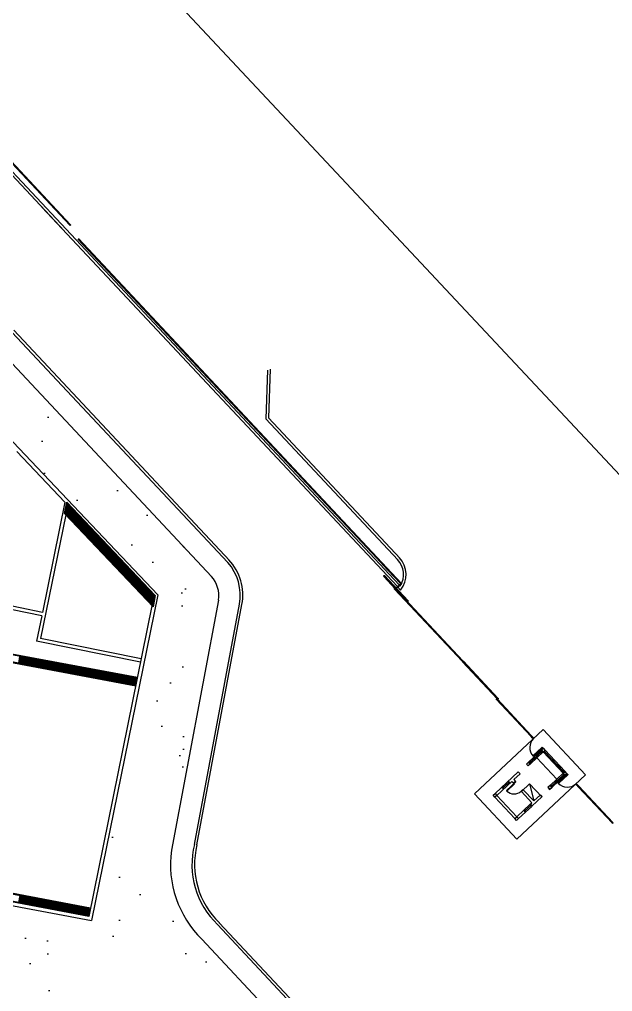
# Model space of a CAD drawing. Header units: metres. Extents: x 1796 to 2240, y -1398 to -687.
# Drawn here: x 2029.1 to 2063.6, y -1155.6 to -1099.1 of the extents above; entities that cross this region are included whole.
import ezdxf

# ---------------------------------------------------------------- set-up
doc = ezdxf.new("R2010")
doc.units = ezdxf.units.M
doc.header["$MEASUREMENT"] = 0
doc.layers.add('ARQUITETURA', color=253, linetype='CONTINUOUS')

msp = doc.modelspace()

# ---------------------------------------------------------------- hatches: boundary and pattern name
at = {"layer": 'ARQUITETURA'}
h = msp.add_hatch(dxfattribs=at)
h.set_pattern_fill('AR-SAND', color=116, scale=3, angle=-46.877, style=0)
h.set_pattern_definition([(350.62296, (1466.5355, -762.2295), (4.08992, 4.08927), [0, -4.56, 0, -5.1, 0, -4.875]), (320.623, (1466.5355, -762.2295), (9.808834, 1.91215), [0, -2.46, 0, -4.11, 0, -1.575]), (280.623, (1464.013, -759.536), (6.39856, -6.807323), [0, -1.5, 0, -5.4, 0, -7.05]), (270.623, (1464.013, -759.536), (8.08648, -4.78256), [0, -0.75, 0, -3.54, 0, -4.05])])
edge = h.paths.add_edge_path()
edge.add_line((2048.41, -1161.912), (2047.65, -1163.919))
edge.add_arc((2015.073, -1249.958), 92, 69.26198, 79.43995)
edge.add_line((2031.934, -1159.516), (2031.658, -1160.99))
edge.add_line((2031.658, -1160.99), (2009.518, -1156.844))
edge.add_line((2009.518, -1156.844), (2011.289, -1147.384))
edge.add_line((2011.289, -1147.384), (2033.265, -1151.499))
edge.add_line((2033.265, -1151.499), (2037.108, -1132.566))
edge.add_line((2037.108, -1132.566), (2028.352, -1123.315))
edge.add_line((2028.352, -1123.315), (2021.935, -1122.012))
edge.add_line((2021.935, -1122.012), (2022.419, -1119.626))
edge.add_arc((2025.457, -1120.243), 3.1, 43.1229, 168.5248, ccw=False)
edge.add_line((2027.72, -1118.124), (2040.231, -1131.482))
edge.add_arc((2039.063, -1132.575), 1.6, -10.3134, 43.1255, ccw=False)
edge.add_line((2040.638, -1132.862), (2037.908, -1147.419))
edge.add_arc((2043.365, -1148.443), 5.552, 169.3787, 228.4034)
edge.add_line((2039.679, -1152.595), (2048.41, -1161.912))

# ---------------------------------------------------------------- linework, layer by layer
for p, q in [((1971.883, -1027.276), (2168.966, -1237.679)), ((2031.995, -1111.06), (1964.718, -1039.224)), ((2032.032, -1111.026), (1964.757, -1039.192)), ((2008.864, -1087.037, 0), (2031.677, -1111.392, 0)), ((2008.973, -1086.934, 0), (2031.787, -1111.29, 0)), ((2030.375, -1110.003, 0), (2051.051, -1132.078, 0)), ((2051.161, -1131.976, 0), (2031.787, -1111.29, 0)), ((2049.833, -1130.413, 0), (2032.464, -1111.866, 0)), ((2049.87, -1130.379, 0), (2032.499, -1111.831, 0)), ((2041.19, -1130.678, 0), (2028.632, -1117.269, 0)), ((2041.294, -1130.569, 0), (2028.741, -1117.167, 0)), ((2027.72, -1118.124, 0), (2040.231, -1131.482, 0)), ((2043.493, -1119.488, 0), (2043.4, -1122.317, 0)), ((2043.645, -1119.431, 0), (2043.552, -1122.259, 0)), ((2051.084, -1130.52, 0), (2043.4, -1122.317, 0)), ((2051.209, -1130.435, 0), (2043.552, -1122.259, 0)), ((2028.352, -1123.315), (2037.108, -1132.566)), ((2028.921, -1124.221), (2031.706, -1127.159)), ((2031.706, -1127.159), (2030.403, -1133.578)), ((2031.697, -1127.83), (2031.831, -1127.172)), ((2031.724, -1127.823), (2031.846, -1127.224)), ((2031.724, -1127.821), (2032.086, -1127.478)), ((2031.742, -1127.736), (2032.052, -1127.441)), ((2031.758, -1127.858), (2032.12, -1127.514)), ((2031.759, -1127.651), (2032.017, -1127.405)), ((2031.776, -1127.565), (2031.983, -1127.369)), ((2031.792, -1127.895), (2032.155, -1127.55)), ((2031.794, -1127.48), (2031.949, -1127.332)), ((2031.811, -1127.394), (2031.914, -1127.296)), ((2031.828, -1127.309), (2031.88, -1127.26)), ((2031.831, -1127.172), (2036.972, -1132.604)), ((2031.846, -1127.224), (2032.491, -1127.906)), ((2031.875, -1127.328), (2036.891, -1132.628)), ((2031.76, -1127.897), (2030.3, -1135.088)), ((2036.839, -1133.263), (2031.697, -1127.83)), ((2032.128, -1128.25), (2031.724, -1127.823)), ((2031.778, -1127.807), (2036.794, -1133.107)), ((2031.827, -1127.931), (2032.189, -1127.587)), ((2031.861, -1127.967), (2032.223, -1127.623)), ((2031.895, -1128.004), (2032.258, -1127.659)), ((2031.93, -1128.04), (2032.292, -1127.696)), ((2031.964, -1128.076), (2032.327, -1127.732)), ((2031.998, -1128.113), (2032.361, -1127.768)), ((2032.033, -1128.149), (2032.395, -1127.805)), ((2032.067, -1128.185), (2032.43, -1127.841)), ((2032.102, -1128.222), (2032.464, -1127.877)), ((2032.128, -1128.25), (2032.491, -1127.906)), ((2032.145, -1128.268), (2032.508, -1127.924)), ((2032.17, -1128.294), (2032.533, -1127.95)), ((2032.205, -1128.33), (2032.567, -1127.986)), ((2032.273, -1128.403), (2032.636, -1128.059)), ((2032.275, -1128.332), (2032.602, -1128.022)), ((2032.308, -1128.439), (2032.67, -1128.095)), ((2032.342, -1128.476), (2032.705, -1128.131)), ((2032.508, -1127.924), (2033.179, -1128.632)), ((2032.815, -1128.976), (2032.145, -1128.268)), ((2032.239, -1128.367), (2032.275, -1128.332)), ((2032.376, -1128.512), (2032.739, -1128.168)), ((2032.411, -1128.548), (2032.773, -1128.204)), ((2032.445, -1128.585), (2032.808, -1128.24)), ((2032.48, -1128.621), (2032.842, -1128.277)), ((2032.514, -1128.657), (2032.876, -1128.313)), ((2032.548, -1128.694), (2032.911, -1128.349)), ((2032.583, -1128.73), (2032.945, -1128.386)), ((2032.617, -1128.766), (2032.98, -1128.422)), ((2032.651, -1128.803), (2033.014, -1128.458)), ((2032.686, -1128.839), (2033.048, -1128.495)), ((2032.72, -1128.875), (2033.083, -1128.531)), ((2032.755, -1128.911), (2033.117, -1128.567)), ((2032.789, -1128.948), (2033.151, -1128.603)), ((2032.815, -1128.976), (2033.179, -1128.632)), ((2032.833, -1128.994), (2033.196, -1128.65)), ((2032.851, -1129.014), (2033.214, -1128.669)), ((2032.886, -1129.05), (2033.248, -1128.706)), ((2033.196, -1128.65), (2033.866, -1129.358)), ((2033.503, -1129.702), (2032.833, -1128.994)), ((2032.92, -1129.086), (2033.282, -1128.742)), ((2032.954, -1129.123), (2033.317, -1128.778)), ((2032.989, -1129.159), (2033.351, -1128.815)), ((2033.023, -1129.195), (2033.386, -1128.851)), ((2033.057, -1129.231), (2033.42, -1128.887)), ((2033.092, -1129.268), (2033.454, -1128.923)), ((2033.126, -1129.304), (2033.162, -1129.27)), ((2033.161, -1129.34), (2033.523, -1128.996)), ((2033.162, -1129.27), (2033.489, -1128.96)), ((2033.195, -1129.377), (2033.557, -1129.032)), ((2033.229, -1129.413), (2033.592, -1129.069)), ((2033.264, -1129.449), (2033.626, -1129.105)), ((2033.298, -1129.486), (2033.661, -1129.141)), ((2033.332, -1129.522), (2033.695, -1129.178)), ((2033.367, -1129.558), (2033.729, -1129.214)), ((2033.401, -1129.595), (2033.764, -1129.25)), ((2030.363, -1133.774), (2010.866, -1129.816)), ((2033.435, -1129.631), (2033.798, -1129.287)), ((2033.47, -1129.667), (2033.832, -1129.323)), ((2033.503, -1129.702), (2033.866, -1129.358)), ((2033.52, -1129.72), (2033.883, -1129.377)), ((2034.19, -1130.428), (2033.52, -1129.72)), ((2033.539, -1129.74), (2033.901, -1129.396)), ((2033.573, -1129.776), (2033.935, -1129.432)), ((2033.607, -1129.812), (2033.97, -1129.468)), ((2033.642, -1129.849), (2034.004, -1129.504)), ((2033.676, -1129.885), (2034.039, -1129.541)), ((2033.71, -1129.921), (2034.073, -1129.577)), ((2033.745, -1129.958), (2033.87, -1129.838)), ((2033.863, -1129.882), (2034.027, -1129.727)), ((2033.865, -1129.915), (2034.059, -1129.731)), ((2033.869, -1129.842), (2033.986, -1129.731)), ((2033.873, -1129.942), (2034.086, -1129.74)), ((2034.085, -1130.035), (2033.879, -1129.818)), ((2033.883, -1129.377), (2034.553, -1130.085)), ((2033.884, -1129.966), (2034.109, -1129.752)), ((2034.108, -1130.023), (2033.892, -1129.795)), ((2033.898, -1129.987), (2034.129, -1129.767)), ((2034.128, -1130.008), (2033.908, -1129.776)), ((2033.915, -1130.005), (2034.147, -1129.785)), ((2034.146, -1129.99), (2033.927, -1129.759)), ((2033.935, -1130.021), (2034.161, -1129.806)), ((2034.16, -1129.969), (2033.948, -1129.746)), ((2033.958, -1130.033), (2034.172, -1129.83)), ((2034.172, -1129.945), (2033.973, -1129.735)), ((2033.982, -1129.732), (2034.107, -1129.613)), ((2034.18, -1129.917), (2034.001, -1129.728)), ((2034.183, -1129.884), (2034.034, -1129.727)), ((2034.057, -1129.731), (2034.142, -1129.65)), ((2034.176, -1129.84), (2034.077, -1129.736)), ((2034.108, -1129.751), (2034.176, -1129.686)), ((2034.139, -1129.997), (2034.314, -1129.831)), ((2034.145, -1129.784), (2034.21, -1129.722)), ((2034.172, -1129.828), (2034.245, -1129.759)), ((2034.183, -1129.886), (2034.279, -1129.795)), ((2038.65, -1129.794, 0), (2038.5, -1129.633, 0)), ((2033.779, -1129.994), (2033.865, -1129.913)), ((2033.814, -1130.03), (2033.883, -1129.964)), ((2033.848, -1130.067), (2033.914, -1130.004)), ((2034.027, -1130.047), (2033.863, -1129.874)), ((2033.99, -1130.043), (2033.865, -1129.912)), ((2034.058, -1130.043), (2033.869, -1129.844)), ((2033.882, -1130.103), (2033.956, -1130.032)), ((2033.931, -1130.018), (2033.888, -1129.972)), ((2033.917, -1130.139), (2034.014, -1130.047)), ((2033.951, -1130.176), (2034.127, -1130.008)), ((2033.985, -1130.042), (2034.18, -1129.857)), ((2033.985, -1130.212), (2034.348, -1129.868)), ((2034.017, -1130.047), (2034.183, -1129.889)), ((2034.02, -1130.248), (2034.382, -1129.904)), ((2034.054, -1130.285), (2034.417, -1129.94)), ((2034.057, -1130.043), (2034.177, -1129.929)), ((2034.088, -1130.321), (2034.451, -1129.977)), ((2034.123, -1130.357), (2034.485, -1130.013)), ((2034.157, -1130.393), (2034.52, -1130.049)), ((2034.19, -1130.428), (2034.553, -1130.085)), ((2034.207, -1130.447), (2034.571, -1130.103)), ((2034.226, -1130.466), (2034.588, -1130.122)), ((2034.26, -1130.502), (2034.623, -1130.158)), ((2034.295, -1130.539), (2034.657, -1130.194)), ((2034.329, -1130.575), (2034.692, -1130.231)), ((2034.363, -1130.611), (2034.726, -1130.267)), ((2034.398, -1130.648), (2034.724, -1130.338)), ((2034.432, -1130.684), (2034.795, -1130.34)), ((2034.467, -1130.72), (2034.829, -1130.376)), ((2034.571, -1130.103), (2035.241, -1130.811)), ((2034.724, -1130.338), (2034.76, -1130.303)), ((2049.869, -1130.378, 0), (2051.286, -1131.891, 0)), ((2034.878, -1131.155), (2034.207, -1130.447)), ((2034.501, -1130.757), (2034.863, -1130.412)), ((2034.535, -1130.793), (2034.898, -1130.449)), ((2034.57, -1130.829), (2034.932, -1130.485)), ((2034.604, -1130.866), (2034.967, -1130.521)), ((2034.638, -1130.902), (2035.001, -1130.558)), ((2034.673, -1130.938), (2035.035, -1130.594)), ((2034.707, -1130.975), (2035.07, -1130.63)), ((2034.741, -1131.011), (2035.104, -1130.666)), ((2034.776, -1131.047), (2035.138, -1130.703)), ((2034.81, -1131.083), (2035.173, -1130.739)), ((2034.845, -1131.12), (2035.207, -1130.775)), ((2034.878, -1131.155), (2035.241, -1130.811)), ((2034.895, -1131.173), (2035.258, -1130.829)), ((2034.913, -1131.192), (2035.276, -1130.848)), ((2034.948, -1131.229), (2035.31, -1130.884)), ((2034.982, -1131.265), (2035.345, -1130.921)), ((2035.016, -1131.301), (2035.379, -1130.957)), ((2035.258, -1130.829), (2035.928, -1131.537)), ((2049.833, -1130.412, 0), (2050.482, -1131.106, 0)), ((2030.403, -1133.578), (2018.839, -1131.23)), ((2035.565, -1131.881), (2034.895, -1131.173)), ((2035.051, -1131.338), (2035.413, -1130.993)), ((2035.085, -1131.374), (2035.448, -1131.03)), ((2035.12, -1131.41), (2035.482, -1131.066)), ((2035.154, -1131.447), (2035.516, -1131.102)), ((2035.188, -1131.483), (2035.551, -1131.139)), ((2035.223, -1131.519), (2035.585, -1131.175)), ((2035.257, -1131.556), (2035.62, -1131.211)), ((2035.291, -1131.592), (2035.654, -1131.248)), ((2035.326, -1131.628), (2035.688, -1131.284)), ((2035.36, -1131.664), (2035.723, -1131.32)), ((2035.394, -1131.701), (2035.757, -1131.356)), ((2035.429, -1131.737), (2035.791, -1131.393)), ((2035.463, -1131.773), (2035.826, -1131.429)), ((2035.498, -1131.81), (2035.86, -1131.465)), ((2035.532, -1131.846), (2035.894, -1131.502)), ((2050.269, -1131.474, 9), (2050.258, -1131.484, 9)), ((2050.914, -1132.184, 13.499), (2050.258, -1131.484, 13.499)), ((2051.63, -1132.942, 13.499), (2050.261, -1131.481, 13.499)), ((2051.632, -1132.94, 13.499), (2050.263, -1131.479, 13.499)), ((2050.948, -1132.194, 13.499), (2050.279, -1131.481, 13.499)), ((2050.301, -1131.478, 22.499), (2050.951, -1132.173, 22.499)), ((2051.674, -1132.9, 22.499), (2050.306, -1131.44, 22.499)), ((2050.308, -1131.472, 22.499), (2050.959, -1132.166, 22.499)), ((2050.49, -1131.113, 0), (2051.249, -1131.925, 0)), ((2035.565, -1131.881), (2035.928, -1131.537)), ((2035.582, -1131.899), (2035.945, -1131.555)), ((2036.252, -1132.607), (2035.582, -1131.899)), ((2035.597, -1131.915), (2035.959, -1131.57)), ((2035.631, -1131.951), (2035.994, -1131.607)), ((2035.666, -1131.987), (2036.028, -1131.643)), ((2035.7, -1132.023), (2036.062, -1131.679)), ((2035.734, -1132.06), (2036.097, -1131.715)), ((2035.769, -1132.096), (2036.131, -1131.752)), ((2035.803, -1132.132), (2036.166, -1131.788)), ((2035.837, -1132.169), (2036.2, -1131.824)), ((2035.872, -1132.205), (2036.234, -1131.861)), ((2035.906, -1132.241), (2036.269, -1131.897)), ((2035.941, -1132.278), (2036.303, -1131.933)), ((2035.945, -1131.555), (2036.615, -1132.264)), ((2035.975, -1132.314), (2036.337, -1131.97)), ((2036.009, -1132.35), (2036.372, -1132.006)), ((2036.044, -1132.387), (2036.406, -1132.042)), ((2036.078, -1132.423), (2036.441, -1132.079)), ((2051.25, -1131.892, 4.5), (2050.973, -1132.152, 4.5)), ((2051.246, -1131.923, 0), (2050.986, -1132.167, 0)), ((2051.247, -1131.922, -9), (2050.987, -1132.166, -9)), ((2051.255, -1131.929, -9), (2050.993, -1132.174, -9)), ((2051.253, -1131.931, 0), (2050.993, -1132.174, 0)), ((2051.284, -1131.928, 4.5), (2051.007, -1132.188, 4.5)), ((2051.224, -1132.043, 0), (2051.195, -1132.012, 0)), ((2037.108, -1132.566), (2033.265, -1151.499)), ((2036.112, -1132.459), (2036.475, -1132.115)), ((2036.147, -1132.496), (2036.509, -1132.151)), ((2036.181, -1132.532), (2036.544, -1132.188)), ((2036.215, -1132.568), (2036.578, -1132.224)), ((2036.25, -1132.605), (2036.612, -1132.26)), ((2036.252, -1132.607), (2036.615, -1132.264)), ((2036.27, -1132.625), (2036.633, -1132.282)), ((2036.824, -1133.211), (2036.27, -1132.625)), ((2036.284, -1132.641), (2036.647, -1132.296)), ((2036.319, -1132.677), (2036.681, -1132.333)), ((2036.353, -1132.713), (2036.715, -1132.369)), ((2036.387, -1132.75), (2036.75, -1132.405)), ((2036.456, -1132.822), (2036.819, -1132.478)), ((2036.458, -1132.752), (2036.784, -1132.442)), ((2036.49, -1132.859), (2036.853, -1132.514)), ((2036.525, -1132.895), (2036.887, -1132.551)), ((2036.559, -1132.931), (2036.922, -1132.587)), ((2036.594, -1132.968), (2036.94, -1132.639)), ((2036.633, -1132.282), (2036.945, -1132.612)), ((2036.945, -1132.612), (2036.824, -1133.211)), ((2036.972, -1132.604), (2036.839, -1133.263)), ((2054.819, -1136.423, 17.999), (2050.887, -1132.225, 17.999)), ((2050.919, -1132.229, 17.999), (2054.817, -1136.391, 17.999)), ((2054.856, -1136.389, 17.999), (2050.924, -1132.191, 17.999)), ((2050.926, -1132.222, 17.999), (2054.825, -1136.384, 17.999)), ((2051.631, -1132.924, 13.499), (2050.963, -1132.21, 13.499)), ((2050.985, -1132.208, 22.499), (2051.635, -1132.902, 22.499)), ((2050.992, -1132.201, 22.499), (2051.642, -1132.896, 22.499)), ((2051.085, -1132.115, 0), (2051.241, -1132.28, 0)), ((2035.79, -1137.805), (2011.364, -1133.231)), ((2035.928, -1137.373), (2011.393, -1132.779)), ((2035.869, -1137.413), (2011.427, -1132.836)), ((2036.776, -1133.197), (2033.108, -1151.266)), ((2036.422, -1132.786), (2036.458, -1132.752)), ((2036.628, -1133.004), (2036.923, -1132.724)), ((2036.662, -1133.04), (2036.699, -1133.006)), ((2036.697, -1133.077), (2036.888, -1132.895)), ((2036.699, -1133.006), (2036.905, -1132.809)), ((2036.731, -1133.113), (2036.871, -1132.98)), ((2036.765, -1133.149), (2036.853, -1133.066)), ((2036.8, -1133.186), (2036.836, -1133.151)), ((2040.638, -1132.862, 0), (2037.908, -1147.419, 0)), ((2039.244, -1147.076, 0), (2041.865, -1133.101, 0)), ((2039.391, -1147.103, 0), (2042.012, -1133.128, 0)), ((2051.638, -1132.935, 13.499), (2051.629, -1132.943, 13.499)), ((2035.829, -1137.863), (2011.307, -1133.271)), ((2030.363, -1133.774), (2030.065, -1135.244)), ((2036.111, -1136.471), (2030.065, -1135.244)), ((2036.151, -1136.275), (2030.3, -1135.088)), ((2029.075, -1136.141), (2029.005, -1136.535)), ((2029.106, -1136.147), (2029.036, -1136.541)), ((2029.137, -1136.153), (2029.068, -1136.546)), ((2029.168, -1136.158), (2029.099, -1136.552)), ((2029.199, -1136.164), (2029.13, -1136.558)), ((2029.231, -1136.17), (2029.161, -1136.564)), ((2029.262, -1136.176), (2029.192, -1136.57)), ((2029.293, -1136.182), (2029.224, -1136.576)), ((2029.324, -1136.188), (2029.255, -1136.582)), ((2029.356, -1136.193), (2029.286, -1136.587)), ((2029.387, -1136.199), (2029.317, -1136.593)), ((2029.418, -1136.205), (2029.348, -1136.599)), ((2029.449, -1136.211), (2029.38, -1136.605)), ((2029.48, -1136.217), (2029.411, -1136.611)), ((2029.512, -1136.223), (2029.442, -1136.617)), ((2029.543, -1136.229), (2029.473, -1136.622)), ((2029.574, -1136.234), (2029.504, -1136.628)), ((2029.605, -1136.24), (2029.536, -1136.634)), ((2029.636, -1136.246), (2029.567, -1136.64)), ((2029.668, -1136.252), (2029.598, -1136.646)), ((2029.699, -1136.258), (2029.629, -1136.652)), ((2029.73, -1136.264), (2029.661, -1136.658)), ((2029.761, -1136.269), (2029.692, -1136.663)), ((2029.792, -1136.275), (2029.723, -1136.669)), ((2029.824, -1136.281), (2029.754, -1136.675)), ((2029.855, -1136.287), (2029.785, -1136.681)), ((2029.886, -1136.293), (2029.817, -1136.687)), ((2029.917, -1136.299), (2029.848, -1136.693)), ((2029.948, -1136.304), (2029.879, -1136.698)), ((2029.98, -1136.31), (2029.91, -1136.704)), ((2030.011, -1136.316), (2029.941, -1136.71)), ((2030.042, -1136.322), (2029.973, -1136.716)), ((2030.073, -1136.328), (2030.004, -1136.722)), ((2030.105, -1136.334), (2030.035, -1136.728)), ((2030.136, -1136.34), (2030.066, -1136.734)), ((2030.167, -1136.345), (2030.097, -1136.739)), ((2030.198, -1136.351), (2030.129, -1136.745)), ((2030.229, -1136.357), (2030.16, -1136.751)), ((2030.261, -1136.363), (2030.191, -1136.757)), ((2030.292, -1136.369), (2030.222, -1136.763)), ((2030.323, -1136.375), (2030.254, -1136.769)), ((2030.354, -1136.38), (2030.285, -1136.774)), ((2030.385, -1136.386), (2030.316, -1136.78)), ((2030.417, -1136.392), (2030.347, -1136.786)), ((2030.448, -1136.398), (2030.378, -1136.792)), ((2030.479, -1136.404), (2030.41, -1136.798)), ((2030.51, -1136.41), (2030.441, -1136.804)), ((2030.541, -1136.416), (2030.472, -1136.809)), ((2030.573, -1136.421), (2030.503, -1136.815)), ((2030.604, -1136.427), (2030.534, -1136.821)), ((2030.635, -1136.433), (2030.566, -1136.827)), ((2030.666, -1136.439), (2030.597, -1136.833)), ((2030.698, -1136.445), (2030.628, -1136.839)), ((2030.729, -1136.451), (2030.659, -1136.845)), ((2030.76, -1136.456), (2030.69, -1136.85)), ((2030.791, -1136.462), (2030.722, -1136.856)), ((2030.822, -1136.468), (2030.753, -1136.862)), ((2030.854, -1136.474), (2030.784, -1136.868)), ((2030.885, -1136.48), (2030.815, -1136.874)), ((2030.916, -1136.486), (2030.846, -1136.88)), ((2030.947, -1136.492), (2030.878, -1136.885)), ((2030.978, -1136.497), (2030.909, -1136.891)), ((2031.01, -1136.503), (2030.94, -1136.897)), ((2031.041, -1136.509), (2030.971, -1136.903)), ((2031.072, -1136.515), (2031.003, -1136.909)), ((2031.103, -1136.521), (2031.034, -1136.915)), ((2031.134, -1136.527), (2031.065, -1136.921)), ((2031.166, -1136.532), (2031.096, -1136.926)), ((2031.197, -1136.538), (2031.127, -1136.932)), ((2031.228, -1136.544), (2031.159, -1136.938)), ((2031.259, -1136.55), (2031.19, -1136.944)), ((2031.29, -1136.556), (2031.221, -1136.95)), ((2031.322, -1136.562), (2031.252, -1136.956)), ((2031.353, -1136.567), (2031.283, -1136.961)), ((2031.384, -1136.573), (2031.315, -1136.967)), ((2031.415, -1136.579), (2031.346, -1136.973)), ((2031.447, -1136.585), (2031.377, -1136.979)), ((2031.478, -1136.591), (2031.408, -1136.985)), ((2031.509, -1136.597), (2031.439, -1136.991)), ((2031.54, -1136.603), (2031.471, -1136.997)), ((2031.571, -1136.608), (2031.502, -1137.002)), ((2031.603, -1136.614), (2031.533, -1137.008)), ((2031.634, -1136.62), (2031.564, -1137.014)), ((2054.848, -1136.45, 0), (2054.835, -1136.462, 0)), ((2056.852, -1138.615, 4.5), (2054.835, -1136.462, 4.5)), ((2056.87, -1138.628, 4.5), (2054.838, -1136.458, 4.5)), ((2056.872, -1138.626, 4.5), (2054.84, -1136.457, 4.5)), ((2056.865, -1138.603, 4.5), (2054.863, -1136.466, 4.5)), ((2056.868, -1138.581, 4.5), (2054.885, -1136.464, 4.5)), ((2054.89, -1136.425, 0), (2056.907, -1138.578, 0)), ((2056.876, -1138.574, 4.5), (2054.892, -1136.457, 4.5)), ((2031.665, -1136.626), (2031.596, -1137.02)), ((2031.696, -1136.632), (2031.627, -1137.026)), ((2031.727, -1136.638), (2031.658, -1137.032)), ((2031.759, -1136.643), (2031.689, -1137.037)), ((2031.79, -1136.649), (2031.72, -1137.043)), ((2031.821, -1136.655), (2031.752, -1137.049)), ((2031.852, -1136.661), (2031.783, -1137.055)), ((2031.883, -1136.667), (2031.814, -1137.061)), ((2031.915, -1136.673), (2031.845, -1137.067)), ((2031.946, -1136.679), (2031.876, -1137.072)), ((2031.977, -1136.684), (2031.908, -1137.078)), ((2032.008, -1136.69), (2031.939, -1137.084)), ((2032.04, -1136.696), (2031.97, -1137.09)), ((2032.071, -1136.702), (2032.001, -1137.096)), ((2032.102, -1136.708), (2032.032, -1137.102)), ((2032.133, -1136.714), (2032.064, -1137.108)), ((2032.164, -1136.719), (2032.095, -1137.113)), ((2032.196, -1136.725), (2032.126, -1137.119)), ((2032.227, -1136.731), (2032.157, -1137.125)), ((2032.258, -1136.737), (2032.188, -1137.131)), ((2032.289, -1136.743), (2032.22, -1137.137)), ((2032.32, -1136.749), (2032.251, -1137.143)), ((2032.352, -1136.755), (2032.282, -1137.148)), ((2032.383, -1136.76), (2032.313, -1137.154)), ((2032.414, -1136.766), (2032.345, -1137.16)), ((2032.445, -1136.772), (2032.376, -1137.166)), ((2032.476, -1136.778), (2032.407, -1137.172)), ((2032.508, -1136.784), (2032.438, -1137.178)), ((2032.539, -1136.79), (2032.469, -1137.184)), ((2032.57, -1136.795), (2032.501, -1137.189)), ((2032.601, -1136.801), (2032.532, -1137.195)), ((2032.632, -1136.807), (2032.563, -1137.201)), ((2032.664, -1136.813), (2032.594, -1137.207)), ((2032.695, -1136.819), (2032.625, -1137.213)), ((2032.726, -1136.825), (2032.657, -1137.219)), ((2032.757, -1136.83), (2032.688, -1137.224)), ((2032.789, -1136.836), (2032.719, -1137.23)), ((2032.82, -1136.842), (2032.75, -1137.236)), ((2032.851, -1136.848), (2032.781, -1137.242)), ((2032.882, -1136.854), (2032.813, -1137.248)), ((2032.913, -1136.86), (2032.844, -1137.254)), ((2032.945, -1136.866), (2032.875, -1137.26)), ((2032.976, -1136.871), (2032.906, -1137.265)), ((2033.007, -1136.877), (2032.938, -1137.271)), ((2033.038, -1136.883), (2032.969, -1137.277)), ((2033.069, -1136.889), (2033, -1137.283)), ((2033.101, -1136.895), (2033.031, -1137.289)), ((2033.132, -1136.901), (2033.062, -1137.295)), ((2033.163, -1136.906), (2033.094, -1137.3)), ((2033.194, -1136.912), (2033.125, -1137.306)), ((2033.225, -1136.918), (2033.156, -1137.312)), ((2033.257, -1136.924), (2033.187, -1137.318)), ((2033.288, -1136.93), (2033.218, -1137.324)), ((2033.319, -1136.936), (2033.25, -1137.33)), ((2033.35, -1136.942), (2033.281, -1137.335)), ((2033.382, -1136.947), (2033.312, -1137.341)), ((2033.413, -1136.953), (2033.343, -1137.347)), ((2033.444, -1136.959), (2033.374, -1137.353)), ((2033.475, -1136.965), (2033.406, -1137.359)), ((2033.506, -1136.971), (2033.437, -1137.365)), ((2033.538, -1136.977), (2033.468, -1137.371)), ((2033.569, -1136.982), (2033.499, -1137.376)), ((2033.6, -1136.988), (2033.53, -1137.382)), ((2033.631, -1136.994), (2033.562, -1137.388)), ((2033.662, -1137), (2033.593, -1137.394)), ((2033.694, -1137.006), (2033.624, -1137.4)), ((2033.725, -1137.012), (2033.655, -1137.406)), ((2033.756, -1137.018), (2033.687, -1137.411)), ((2033.787, -1137.023), (2033.718, -1137.417)), ((2033.818, -1137.029), (2033.749, -1137.423)), ((2033.85, -1137.035), (2033.78, -1137.429)), ((2033.881, -1137.041), (2033.811, -1137.435)), ((2033.912, -1137.047), (2033.843, -1137.441)), ((2033.943, -1137.053), (2033.874, -1137.447)), ((2033.974, -1137.058), (2033.905, -1137.452)), ((2034.006, -1137.064), (2033.936, -1137.458)), ((2034.037, -1137.07), (2033.967, -1137.464)), ((2034.068, -1137.076), (2033.999, -1137.47)), ((2034.099, -1137.082), (2034.03, -1137.476)), ((2034.131, -1137.088), (2034.061, -1137.482)), ((2034.162, -1137.093), (2034.092, -1137.487)), ((2034.193, -1137.099), (2034.123, -1137.493)), ((2034.224, -1137.105), (2034.155, -1137.499)), ((2034.255, -1137.111), (2034.186, -1137.505)), ((2034.287, -1137.117), (2034.217, -1137.511)), ((2034.318, -1137.123), (2034.248, -1137.517)), ((2034.349, -1137.129), (2034.28, -1137.523)), ((2034.38, -1137.134), (2034.311, -1137.528)), ((2034.411, -1137.14), (2034.342, -1137.534)), ((2034.443, -1137.146), (2034.373, -1137.54)), ((2034.474, -1137.152), (2034.404, -1137.546)), ((2034.505, -1137.158), (2034.436, -1137.552)), ((2034.536, -1137.164), (2034.467, -1137.558)), ((2034.567, -1137.169), (2034.498, -1137.563)), ((2034.599, -1137.175), (2034.529, -1137.569)), ((2034.63, -1137.181), (2034.56, -1137.575)), ((2034.661, -1137.187), (2034.592, -1137.581)), ((2034.692, -1137.193), (2034.623, -1137.587)), ((2034.724, -1137.199), (2034.654, -1137.593)), ((2034.755, -1137.205), (2034.685, -1137.598)), ((2034.786, -1137.21), (2034.716, -1137.604)), ((2034.817, -1137.216), (2034.748, -1137.61)), ((2034.848, -1137.222), (2034.779, -1137.616)), ((2034.88, -1137.228), (2034.81, -1137.622)), ((2034.911, -1137.234), (2034.841, -1137.628)), ((2034.942, -1137.24), (2034.872, -1137.634)), ((2034.973, -1137.245), (2034.904, -1137.639)), ((2035.004, -1137.251), (2034.935, -1137.645)), ((2035.036, -1137.257), (2034.966, -1137.651)), ((2035.067, -1137.263), (2034.997, -1137.657)), ((2035.098, -1137.269), (2035.029, -1137.663)), ((2035.129, -1137.275), (2035.06, -1137.669)), ((2035.16, -1137.281), (2035.091, -1137.674)), ((2035.192, -1137.286), (2035.122, -1137.68)), ((2035.223, -1137.292), (2035.153, -1137.686)), ((2035.254, -1137.298), (2035.185, -1137.692)), ((2035.285, -1137.304), (2035.216, -1137.698)), ((2035.316, -1137.31), (2035.247, -1137.704)), ((2035.348, -1137.316), (2035.278, -1137.71)), ((2035.379, -1137.321), (2035.309, -1137.715)), ((2035.41, -1137.327), (2035.341, -1137.721)), ((2035.441, -1137.333), (2035.372, -1137.727)), ((2035.473, -1137.339), (2035.403, -1137.733)), ((2035.504, -1137.345), (2035.434, -1137.739)), ((2035.535, -1137.351), (2035.465, -1137.745)), ((2035.566, -1137.356), (2035.497, -1137.75)), ((2035.597, -1137.362), (2035.528, -1137.756)), ((2035.629, -1137.368), (2035.559, -1137.762)), ((2035.66, -1137.374), (2035.59, -1137.768)), ((2035.691, -1137.38), (2035.622, -1137.774)), ((2035.722, -1137.386), (2035.653, -1137.78)), ((2035.753, -1137.392), (2035.684, -1137.786)), ((2035.785, -1137.397), (2035.715, -1137.791)), ((2035.814, -1137.403), (2035.745, -1137.797)), ((2035.816, -1137.403), (2035.746, -1137.797)), ((2035.846, -1137.409), (2035.776, -1137.803)), ((2035.847, -1137.409), (2035.778, -1137.803)), ((2058.807, -1140.772, 0), (2056.825, -1138.655, 0)), ((2056.856, -1138.659, 0), (2058.805, -1140.74, 0)), ((2056.863, -1138.652, 0), (2058.812, -1140.733, 0)), ((2056.88, -1138.619, 4.5), (2056.867, -1138.631, 4.5)), ((2058.844, -1140.737, 0), (2056.869, -1138.629, 0)), ((2059.538, -1140.396, 0), (2055.538, -1144.142, 0)), ((2061.999, -1143.023, 0), (2059.538, -1140.396, 0)), ((2058.841, -1140.808, 0), (2058.944, -1140.918, 0)), ((2058.942, -1140.886, 0), (2058.873, -1140.812, 0)), ((2058.878, -1140.774, 0), (2058.981, -1140.883, 0)), ((2058.949, -1140.879, 0), (2058.88, -1140.805, 0)), ((2059.435, -1141.588, 0), (2058.698, -1142.278, 0)), ((2058.747, -1142.331, 0), (2059.462, -1141.661, 0)), ((2059.538, -1141.697, 0), (2058.8, -1142.388, 0)), ((2059.458, -1141.43, 4.5), (2058.947, -1141.908, 4.5)), ((2059.454, -1141.461, 0), (2058.979, -1141.906, 0)), ((2059.492, -1141.466, 4.5), (2058.981, -1141.945, 4.5)), ((2059.461, -1141.468, 0), (2058.985, -1141.913, 0)), ((2059.1, -1141.991, 0), (2059.458, -1141.656, 0)), ((2059.545, -1141.485, 0), (2059.413, -1141.609, 0)), ((2059.413, -1141.609, 0), (2059.516, -1141.718, 0)), ((2059.435, -1141.588, 0), (2059.558, -1141.719, 0)), ((2059.458, -1141.656, 0), (2059.462, -1141.661, 0)), ((2059.516, -1141.718, 0), (2059.647, -1141.595, 0)), ((2060.7, -1142.938, 0), (2059.538, -1141.697, 0)), ((2059.668, -1141.617, 0), (2059.545, -1141.485, 0)), ((2059.558, -1141.719, 0), (2059.668, -1141.617, 0)), ((2059.609, -1141.672, 0), (2060.73, -1142.868, 0)), ((2059.616, -1141.665, 0), (2060.738, -1142.862, 0)), ((2060.809, -1142.836, 0), (2059.647, -1141.595, 0)), ((2058.698, -1142.278, 0), (2058.567, -1142.402, 0)), ((2058.8, -1142.388, 0), (2058.698, -1142.278, 0)), ((2059.109, -1142.001, 0), (2058.751, -1142.336, 0)), ((2059.105, -1141.996, 0), (2059.1, -1141.991, 0)), ((2059.105, -1141.996, 0), (2059.109, -1142.001, 0)), ((2060.335, -1143.28, 0), (2059.173, -1142.039, 0)), ((2058.567, -1142.402, 0), (2058.669, -1142.511, 0)), ((2058.8, -1142.388, 0), (2058.669, -1142.511, 0)), ((2058.779, -1142.408, 0), (2058.676, -1142.299, 0)), ((2058.751, -1142.336, 0), (2058.747, -1142.331, 0)), ((2060.678, -1142.959, 0), (2060.809, -1142.836, 0)), ((2060.789, -1142.814, 0), (2060.679, -1142.916, 0)), ((2060.912, -1142.945, 0), (2060.789, -1142.814, 0)), ((2058.085, -1142.853, 0), (2056.735, -1144.117, 0)), ((2057.713, -1143.407, 0), (2056.837, -1144.227, 0)), ((2057.479, -1143.42, 0), (2057.501, -1143.4, 0)), ((2057.501, -1143.4, 0), (2057.604, -1143.509, 0)), ((2057.501, -1143.4, 0), (2057.604, -1143.509, 0)), ((2057.713, -1143.407, 0), (2057.816, -1143.516, 0)), ((2058.187, -1142.962, 0), (2057.822, -1143.304, 0)), ((2057.822, -1143.304, 0), (2057.925, -1143.413, 0)), ((2057.999, -1146.769, 0), (2061.999, -1143.023, 0)), ((2058.187, -1142.962, 0), (2058.085, -1142.853, 0)), ((2059.963, -1143.629, 0), (2060.7, -1142.938, 0)), ((2060.369, -1143.346, 0), (2060.012, -1143.681, 0)), ((2060.016, -1143.686, 0), (2060.731, -1143.016, 0)), ((2060.065, -1143.738, 0), (2060.802, -1143.048, 0)), ((2060.374, -1143.351, 0), (2060.369, -1143.346, 0)), ((2060.374, -1143.351, 0), (2060.378, -1143.356, 0)), ((2060.378, -1143.356, 0), (2060.736, -1143.021, 0)), ((2060.928, -1142.999, 4.5), (2060.417, -1143.477, 4.5)), ((2060.923, -1143.03, 0), (2060.448, -1143.475, 0)), ((2060.962, -1143.035, 4.5), (2060.451, -1143.514, 4.5)), ((2060.93, -1143.037, 0), (2060.455, -1143.482, 0)), ((2060.678, -1142.959, 0), (2060.7, -1142.938, 0)), ((2060.78, -1143.068, 0), (2060.678, -1142.959, 0)), ((2060.679, -1142.916, 0), (2060.802, -1143.048, 0)), ((2060.736, -1143.021, 0), (2060.731, -1143.016, 0)), ((2060.912, -1142.945, 0), (2060.78, -1143.068, 0)), ((2057.136, -1143.741, 0), (2057.158, -1143.721, 0)), ((2057.239, -1143.851, 0), (2057.136, -1143.741, 0)), ((2057.136, -1143.741, 0), (2057.239, -1143.851, 0)), ((2057.158, -1143.721, 0), (2057.261, -1143.83, 0)), ((2057.207, -1143.773, 0), (2057.528, -1143.473, 0)), ((2057.212, -1143.778, 0), (2057.533, -1143.477, 0)), ((2057.261, -1143.83, 0), (2057.239, -1143.851, 0)), ((2057.946, -1143.435, 0), (2057.398, -1143.948, 0)), ((2057.398, -1143.948, 0), (2057.419, -1143.97, 0)), ((2057.419, -1143.97, 0), (2057.857, -1143.56, 0)), ((2057.582, -1143.53, 0), (2057.479, -1143.42, 0)), ((2057.604, -1143.509, 0), (2057.582, -1143.53, 0)), ((2057.925, -1143.413, 0), (2057.816, -1143.516, 0)), ((2057.857, -1143.56, 0), (2057.816, -1143.516, 0)), ((2057.946, -1143.435, 0), (2057.836, -1143.538, 0)), ((2057.946, -1143.435, 0), (2057.925, -1143.413, 0)), ((2058.356, -1143.873, 0), (2058.246, -1143.976, 0)), ((2058.246, -1143.976, 0), (2058.267, -1143.998, 0)), ((2058.267, -1143.998, 0), (2058.741, -1143.553, 0)), ((2058.356, -1143.873, 0), (2058.985, -1144.545, 0)), ((2058.376, -1143.895, 0), (2058.985, -1144.545, 0)), ((2058.741, -1143.553, 0), (2059.452, -1144.312, 0)), ((2058.741, -1143.553, 0), (2058.985, -1144.545, 0)), ((2059.963, -1143.629, 0), (2059.809, -1143.772, 0)), ((2059.809, -1143.772, 0), (2059.912, -1143.882, 0)), ((2059.831, -1143.752, 0), (2059.934, -1143.861, 0)), ((2059.912, -1143.882, 0), (2060.065, -1143.738, 0)), ((2060.043, -1143.759, 0), (2059.941, -1143.649, 0)), ((2059.963, -1143.629, 0), (2060.065, -1143.738, 0)), ((2060.012, -1143.681, 0), (2060.016, -1143.686, 0)), ((2061.542, -1143.691, 0), (2061.439, -1143.581, 0)), ((2061.471, -1143.586, 0), (2061.54, -1143.659, 0)), ((2061.578, -1143.657, 0), (2061.476, -1143.547, 0)), ((2061.478, -1143.579, 0), (2061.547, -1143.653, 0)), ((2061.576, -1143.727, 0), (2063.559, -1145.844, 0)), ((2063.556, -1145.812, 0), (2061.607, -1143.732, 0)), ((2061.612, -1143.693, 0), (2063.587, -1145.802, 0)), ((2063.564, -1145.806, 0), (2061.615, -1143.725, 0)), ((2055.538, -1144.142, 0), (2057.999, -1146.769, 0)), ((2056.625, -1144.22, 0), (2056.735, -1144.117, 0)), ((2056.728, -1144.329, 0), (2056.625, -1144.22, 0)), ((2056.837, -1144.227, 0), (2056.728, -1144.329, 0)), ((2056.728, -1144.329, 0), (2057.89, -1145.57, 0)), ((2056.735, -1144.117, 0), (2056.837, -1144.227, 0)), ((2056.837, -1144.227, 0), (2057.999, -1145.468, 0)), ((2058.267, -1143.998, 0), (2058.875, -1144.647, 0)), ((2058.868, -1144.859, 0), (2059.452, -1144.312, 0)), ((2058.985, -1144.545, 0), (2059.371, -1144.182, 0)), ((2058.985, -1144.545, 0), (2059.35, -1144.203, 0)), ((2059.452, -1144.312, 0), (2059.35, -1144.203, 0)), ((2059.474, -1144.292, 0), (2059.371, -1144.182, 0)), ((2059.452, -1144.312, 0), (2059.474, -1144.292, 0)), ((2057.999, -1145.468, 0), (2058.401, -1145.091, 0)), ((2058.401, -1145.091, 0), (2058.423, -1145.071, 0)), ((2058.504, -1145.201, 0), (2058.401, -1145.091, 0)), ((2058.401, -1145.092, 0), (2058.503, -1145.201, 0)), ((2058.423, -1145.071, 0), (2058.744, -1144.77, 0)), ((2058.423, -1145.071, 0), (2058.525, -1145.18, 0)), ((2058.472, -1145.123, 0), (2058.793, -1144.823, 0)), ((2058.477, -1145.128, 0), (2058.797, -1144.828, 0)), ((2058.525, -1145.18, 0), (2058.846, -1144.88, 0)), ((2058.744, -1144.77, 0), (2058.766, -1144.75, 0)), ((2058.846, -1144.88, 0), (2058.744, -1144.77, 0)), ((2058.766, -1144.75, 0), (2058.875, -1144.647, 0)), ((2058.766, -1144.75, 0), (2058.868, -1144.859, 0)), ((2058.766, -1144.75, 0), (2058.868, -1144.859, 0)), ((2058.808, -1144.751, 0), (2058.87, -1144.817, 0)), ((2058.868, -1144.859, 0), (2058.846, -1144.88, 0)), ((2057.89, -1145.57, 0), (2057.999, -1145.468, 0)), ((2057.992, -1145.68, 0), (2057.89, -1145.57, 0)), ((2058.102, -1145.577, 0), (2057.992, -1145.68, 0)), ((2057.999, -1145.468, 0), (2058.102, -1145.577, 0)), ((2058.102, -1145.577, 0), (2058.504, -1145.201, 0)), ((2058.525, -1145.18, 0), (2058.504, -1145.201, 0)), ((2033.069, -1151.208), (2009.009, -1146.702)), ((2033.207, -1150.776), (2009.038, -1146.25)), ((2033.148, -1150.816), (2009.078, -1146.308)), ((2033.108, -1151.266), (2011.473, -1147.215)), ((2011.436, -1147.411), (2033.265, -1151.499)), ((2039.149, -1147.848, 0), (2039.148, -1147.848, 0)), ((2029.085, -1150.055), (2029.01, -1150.448)), ((2029.116, -1150.061), (2029.041, -1150.453)), ((2029.147, -1150.066), (2029.072, -1150.459)), ((2029.179, -1150.072), (2029.103, -1150.465)), ((2029.21, -1150.078), (2029.134, -1150.471)), ((2029.241, -1150.084), (2029.166, -1150.477)), ((2029.272, -1150.09), (2029.197, -1150.483)), ((2029.303, -1150.096), (2029.228, -1150.488)), ((2029.335, -1150.102), (2029.259, -1150.494)), ((2029.366, -1150.107), (2029.29, -1150.5)), ((2029.397, -1150.113), (2029.322, -1150.506)), ((2029.428, -1150.119), (2029.353, -1150.512)), ((2029.459, -1150.125), (2029.384, -1150.518)), ((2029.491, -1150.131), (2029.415, -1150.524)), ((2029.522, -1150.137), (2029.446, -1150.529)), ((2029.553, -1150.142), (2029.478, -1150.535)), ((2029.584, -1150.148), (2029.509, -1150.541)), ((2029.616, -1150.154), (2029.54, -1150.547)), ((2029.647, -1150.16), (2029.571, -1150.553)), ((2029.678, -1150.166), (2029.602, -1150.559)), ((2029.709, -1150.172), (2029.634, -1150.564)), ((2029.74, -1150.177), (2029.665, -1150.57)), ((2029.772, -1150.183), (2029.696, -1150.576)), ((2029.803, -1150.189), (2029.727, -1150.582)), ((2029.834, -1150.195), (2029.759, -1150.588)), ((2029.865, -1150.201), (2029.79, -1150.594)), ((2029.896, -1150.207), (2029.821, -1150.6)), ((2029.928, -1150.213), (2029.852, -1150.605)), ((2029.959, -1150.218), (2029.883, -1150.611)), ((2029.99, -1150.224), (2029.915, -1150.617)), ((2030.021, -1150.23), (2029.946, -1150.623)), ((2030.052, -1150.236), (2029.977, -1150.629)), ((2030.084, -1150.242), (2030.008, -1150.635)), ((2030.115, -1150.248), (2030.039, -1150.64)), ((2030.146, -1150.253), (2030.071, -1150.646)), ((2030.177, -1150.259), (2030.102, -1150.652)), ((2030.208, -1150.265), (2030.133, -1150.658)), ((2030.24, -1150.271), (2030.164, -1150.664)), ((2030.271, -1150.277), (2030.195, -1150.67)), ((2030.302, -1150.283), (2030.227, -1150.675)), ((2030.333, -1150.289), (2030.258, -1150.681)), ((2030.365, -1150.294), (2030.289, -1150.687)), ((2030.396, -1150.3), (2030.32, -1150.693)), ((2030.427, -1150.306), (2030.351, -1150.699)), ((2030.458, -1150.312), (2030.383, -1150.705)), ((2030.489, -1150.318), (2030.414, -1150.711)), ((2030.521, -1150.324), (2030.445, -1150.716)), ((2030.552, -1150.329), (2030.476, -1150.722)), ((2030.583, -1150.335), (2030.508, -1150.728)), ((2030.614, -1150.341), (2030.539, -1150.734)), ((2030.645, -1150.347), (2030.57, -1150.74)), ((2030.677, -1150.353), (2030.601, -1150.746)), ((2030.708, -1150.359), (2030.632, -1150.751)), ((2030.739, -1150.364), (2030.664, -1150.757)), ((2030.77, -1150.37), (2030.695, -1150.763)), ((2030.801, -1150.376), (2030.726, -1150.769)), ((2030.833, -1150.382), (2030.757, -1150.775)), ((2030.864, -1150.388), (2030.788, -1150.781)), ((2030.895, -1150.394), (2030.82, -1150.787)), ((2030.926, -1150.4), (2030.851, -1150.792)), ((2030.957, -1150.405), (2030.882, -1150.798)), ((2030.989, -1150.411), (2030.913, -1150.804)), ((2031.02, -1150.417), (2030.944, -1150.81)), ((2031.051, -1150.423), (2030.976, -1150.816)), ((2031.082, -1150.429), (2031.007, -1150.822)), ((2031.114, -1150.435), (2031.038, -1150.827)), ((2031.145, -1150.44), (2031.069, -1150.833)), ((2031.176, -1150.446), (2031.1, -1150.839)), ((2031.207, -1150.452), (2031.132, -1150.845)), ((2031.238, -1150.458), (2031.163, -1150.851)), ((2031.27, -1150.464), (2031.194, -1150.857)), ((2031.301, -1150.47), (2031.225, -1150.862)), ((2031.332, -1150.476), (2031.257, -1150.868)), ((2031.363, -1150.481), (2031.288, -1150.874)), ((2031.394, -1150.487), (2031.319, -1150.88)), ((2031.426, -1150.493), (2031.35, -1150.886)), ((2031.457, -1150.499), (2031.381, -1150.892)), ((2031.488, -1150.505), (2031.413, -1150.898)), ((2031.519, -1150.511), (2031.444, -1150.903)), ((2031.55, -1150.516), (2031.475, -1150.909)), ((2031.582, -1150.522), (2031.506, -1150.915)), ((2031.613, -1150.528), (2031.537, -1150.921)), ((2031.644, -1150.534), (2031.569, -1150.927)), ((2031.675, -1150.54), (2031.6, -1150.933)), ((2031.706, -1150.546), (2031.631, -1150.938)), ((2031.738, -1150.551), (2031.662, -1150.944)), ((2031.769, -1150.557), (2031.693, -1150.95)), ((2031.8, -1150.563), (2031.725, -1150.956)), ((2031.831, -1150.569), (2031.756, -1150.962)), ((2031.862, -1150.575), (2031.787, -1150.968)), ((2031.894, -1150.581), (2031.818, -1150.974)), ((2031.925, -1150.587), (2031.849, -1150.979)), ((2031.956, -1150.592), (2031.881, -1150.985)), ((2031.987, -1150.598), (2031.912, -1150.991)), ((2032.019, -1150.604), (2031.943, -1150.997)), ((2032.05, -1150.61), (2031.974, -1151.003)), ((2032.081, -1150.616), (2032.006, -1151.009)), ((2032.112, -1150.622), (2032.037, -1151.014)), ((2032.143, -1150.627), (2032.068, -1151.02)), ((2032.175, -1150.633), (2032.099, -1151.026)), ((2032.206, -1150.639), (2032.13, -1151.032)), ((2032.237, -1150.645), (2032.162, -1151.038)), ((2032.268, -1150.651), (2032.193, -1151.044)), ((2032.299, -1150.657), (2032.224, -1151.05)), ((2032.331, -1150.663), (2032.255, -1151.055)), ((2032.362, -1150.668), (2032.286, -1151.061)), ((2032.393, -1150.674), (2032.318, -1151.067)), ((2032.424, -1150.68), (2032.349, -1151.073)), ((2032.455, -1150.686), (2032.38, -1151.079)), ((2032.487, -1150.692), (2032.411, -1151.085)), ((2032.518, -1150.698), (2032.442, -1151.09)), ((2032.549, -1150.703), (2032.474, -1151.096)), ((2032.58, -1150.709), (2032.505, -1151.102)), ((2032.611, -1150.715), (2032.536, -1151.108)), ((2032.643, -1150.721), (2032.567, -1151.114)), ((2032.674, -1150.727), (2032.598, -1151.12)), ((2032.705, -1150.733), (2032.63, -1151.125)), ((2032.736, -1150.738), (2032.661, -1151.131)), ((2032.768, -1150.744), (2032.692, -1151.137)), ((2032.799, -1150.75), (2032.723, -1151.143)), ((2032.83, -1150.756), (2032.754, -1151.149)), ((2032.861, -1150.762), (2032.786, -1151.155)), ((2032.892, -1150.768), (2032.817, -1151.161)), ((2032.924, -1150.774), (2032.848, -1151.166)), ((2032.955, -1150.779), (2032.879, -1151.172)), ((2032.986, -1150.785), (2032.911, -1151.178)), ((2033.017, -1150.791), (2032.942, -1151.184)), ((2033.048, -1150.797), (2032.973, -1151.19)), ((2033.08, -1150.803), (2033.004, -1151.196)), ((2033.111, -1150.809), (2033.035, -1151.201)), ((2033.142, -1150.814), (2033.067, -1151.207)), ((2040.591, -1151.74, 0), (2049.429, -1161.176, 0)), ((2040.695, -1151.632, 0), (2049.539, -1161.073, 0)), ((2039.679, -1152.595, 0), (2048.41, -1161.912, 0))]:
    msp.add_line(p, q, dxfattribs=at)
for centre, radius in [((2029.477, -1108.335), 0.025), ((2031.056, -1110.021), 0.025), ((2032.013, -1111.043), 0.025), ((2048.273, -1128.71, 0), 0.025), ((2034.023, -1129.887), 0.16), ((2049.851, -1130.395, 0), 0.025), ((2050.288, -1131.457, 13.499), 0.025), ((2050.508, -1131.096, 0), 0.025), ((2051.268, -1131.908, 0), 0.025), ((2051.269, -1131.909, -4.5), 0.025), ((2050.906, -1132.208, 9), 0.025), ((2050.972, -1132.187, 13.499), 0.025), ((2051.655, -1132.917, 13.499), 0.025), ((2054.838, -1136.406, 13.499), 0.025), ((2054.872, -1136.442, 4.5), 0.025), ((2056.843, -1138.638, 0), 0.025), ((2056.889, -1138.595, 4.5), 0.025), ((2058.826, -1140.754, 0), 0.025), ((2058.86, -1140.791, 0), 0.025), ((2058.962, -1140.9, 0), 0.025), ((2059.475, -1141.448, 0), 0.025), ((2059.509, -1141.484, 0), 0.025), ((2058.964, -1141.926, 0), 0.025), ((2060.911, -1142.98, 0), 0.025), ((2060.945, -1143.017, 0), 0.025), ((2060.434, -1143.496, 0), 0.025), ((2061.458, -1143.564, 0), 0.025), ((2061.56, -1143.674, 0), 0.025), ((2061.594, -1143.71, 0), 0.025), ((2063.577, -1145.827, 0), 0.025)]:
    msp.add_circle(centre, radius, dxfattribs=at)
for centre, radius, start, end in [((2050.139, -1131.376, 0), 1.425, 320.6195, 43.3574), ((2039.064, -1132.575, 0), 3, 349.3764, 43.1278), ((2050.132, -1131.376, 0), 1.28, 328.5752, 43.1318), ((2039.063, -1132.575, 0), 1.6, 349.6866, 43.1263), ((2059.475, -1141.448, 0), 0.725, 133.1278, 223.1278), ((2057.836, -1143.535, 0), 0.603, 226.2423, 312.9509), ((2060.945, -1143.017, 0), 0.725, 223.1278, 313.1278), ((2043.959, -1148.239, 0), 6.107, 172.2841, 225.4979)]:
    msp.add_arc(centre, radius, start, end, dxfattribs=at)
at = {"layer": 'ARQUITETURA', "extrusion": (-4.23823e-08, -4.20686e-08, 1)}
msp.add_arc((2039.063, -1132.575, 0), 2.85, 349.3787, 41.7445, dxfattribs=at)
at = {"layer": 'ARQUITETURA', "extrusion": (6.36966e-08, 8.9974e-08, 1)}
for centre, radius, start, end in [((2043.966, -1148.239, 0.001), 4.863, 166.1624, 226.0546), ((2043.964, -1148.239, 0), 4.711, 166.0533, 226.0722)]:
    msp.add_arc(centre, radius, start, end, dxfattribs=at)

doc.saveas('drawing.dxf')
